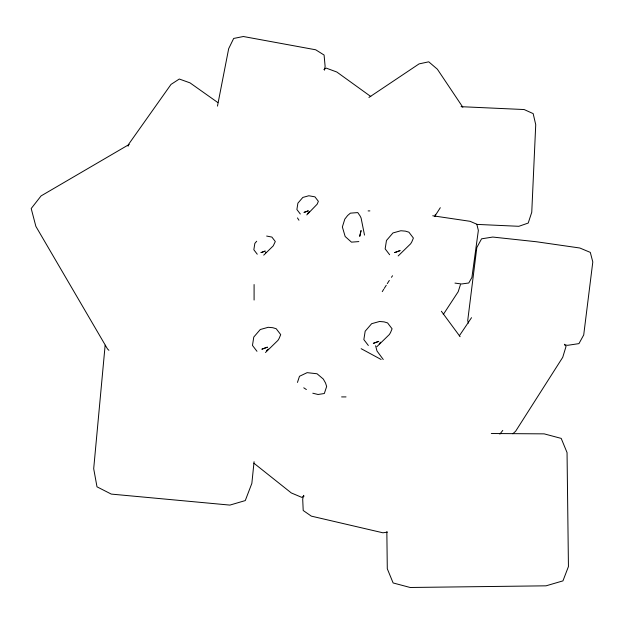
<?xml version="1.0" encoding="UTF-8"?>
<svg xmlns="http://www.w3.org/2000/svg" width="624" height="624" viewBox="0 0 624 624"><rect width="100%" height="100%" fill="white"/><g stroke="black" fill="none" stroke-linecap="round" stroke-linejoin="round"><path stroke-width="0.94" d="M105.144 345.205L93.694 468.694L96.993 486.821L111.275 494.091L229.897 505.097L245.271 500.581L251.854 483.366L254.069 461.698M217.472 106.119L228.68 48.664L233.672 38.446L243.368 36.512L315.697 49.787L324.082 55.037L325.12 66.37L324.418 70.2M303.584 495.331L302.702 499.13L303.202 510.494L311.329 516.134L382.957 532.802L387.403 532.132M128.084 146.188L128.513 144.44L171.007 84.419L179.299 79.03L190.008 82.859L217.831 102.554M460.426 284.692L458.211 291.689L443.243 314.558M297.453 382.434L299.481 376.288L307.141 372.653L317.031 373.76L323.302 379.049L325.549 383.035L326.648 386.498L324.324 393.518L318.053 394.485L312.796 393.214M382.255 291.634L383.752 289.216M384.244 288.413L386.279 285.223M387.301 283.624L389.329 280.426M434.702 216.427L440.302 207.706M459.319 335.829L471.526 317.678M391.466 277.306L392.527 275.746M309.582 211.513L307.577 213.517M380.546 342.217L379.174 343.925M499.871 434.125L502.772 430.404M265.489 253.032L265.925 252.517M268.367 349.058L266.534 350.665M256.69 241.238L254.842 243.391L253.843 249.756L257.26 254.218M263.726 255.146L273.226 245.887L275.301 241.535L271.885 237.073L266.643 236.051M306.774 214.921L317.164 204.196L318.357 201.318L314.941 196.849L308.825 195.757L302.827 197.434L297.89 203.167L296.891 209.531L300.308 214.001M265.473 352.521L277.976 340.337L279.139 338.403L280.706 334.612L276.214 328.739L272.735 327.694L268.18 327.304L260.278 329.511L253.781 337.046L252.47 345.423L256.971 351.304M398.159 255.957L410.654 243.781L411.824 241.847L413.392 238.056L408.899 232.183L405.421 231.137L400.858 230.74L392.956 232.947L386.467 240.49L385.156 248.867L389.649 254.74M376.857 346.702L389.353 334.526L390.515 332.592L392.09 328.801L387.59 322.928L384.111 321.883L379.556 321.485L371.654 323.692L365.165 331.235L363.854 339.612L368.347 345.485M512.811 433.766L515.635 431.231L562.739 357.302L566.038 346.414L564.463 344.23M368.924 97.461L419.063 63.898L428.735 61.815L437.377 69.217L462.844 107.258M323.856 69.537L326.134 68.086L336.812 72.01L370.781 96.509M129.238 144.394L41.075 195.913L31.2 208.533L35.872 226.364L107.515 348.972L108.911 350.321M304.114 496.018L301.774 497.359L291.291 492.937L253.937 463.226M358.847 241.582L351.468 242.151L345.158 236.496L342.365 226.949L344.807 219.118L347.623 215.506L350.392 213.158L357.77 212.581L360.087 215.959L361.085 217.987L364.502 235.1M368.121 210.904L369.884 210.904M341.601 396.911L346.024 396.911M491.314 433.516L544.167 433.859L561.21 438.399L567.044 452.579L568.441 566.561L562.949 580.874L546.031 585.827L410.171 587.488L393.128 582.949L387.293 568.768L386.841 531.726M461.05 106.681L524.152 109.543L533.169 113.607L535.735 124.691L531.757 212.261L528.2 223.064L518.848 226.301L476.471 224.375M432.736 215.771L470.09 221.309L476.83 224.227L478.358 230.428L471.916 277.43L468.78 282.984L461.503 283.99L454.966 283.093M564.798 344.947L567.7 345.306L578.947 343.621L583.713 334.948L592.8 261.979L590.312 252.4L579.821 248.009L536.406 241.753L492.749 237.05L481.564 238.828L476.822 247.533L467.727 320.502L468.406 323.115M361.156 348.683L381.108 359.479M306.384 389.548L303.755 387.793M441.347 311.228L460.114 336.687M383.261 359.51L377.005 351.023L375.593 345.727M297.453 217.924L298.951 220.233M435.24 214.328L435.677 216.169M254.093 284.536L254.093 300.035M361.039 230.669L359.775 236.2L361.039 230.669M308.178 210.881L304.122 212.363L308.178 210.881M265.122 251.105L261.074 252.587L265.122 251.105M400 250.637L394.664 252.595L400 250.637M267.314 347.201L261.979 349.151L267.314 347.201M378.69 341.383L373.363 343.34L378.69 341.383"/></g></svg>
